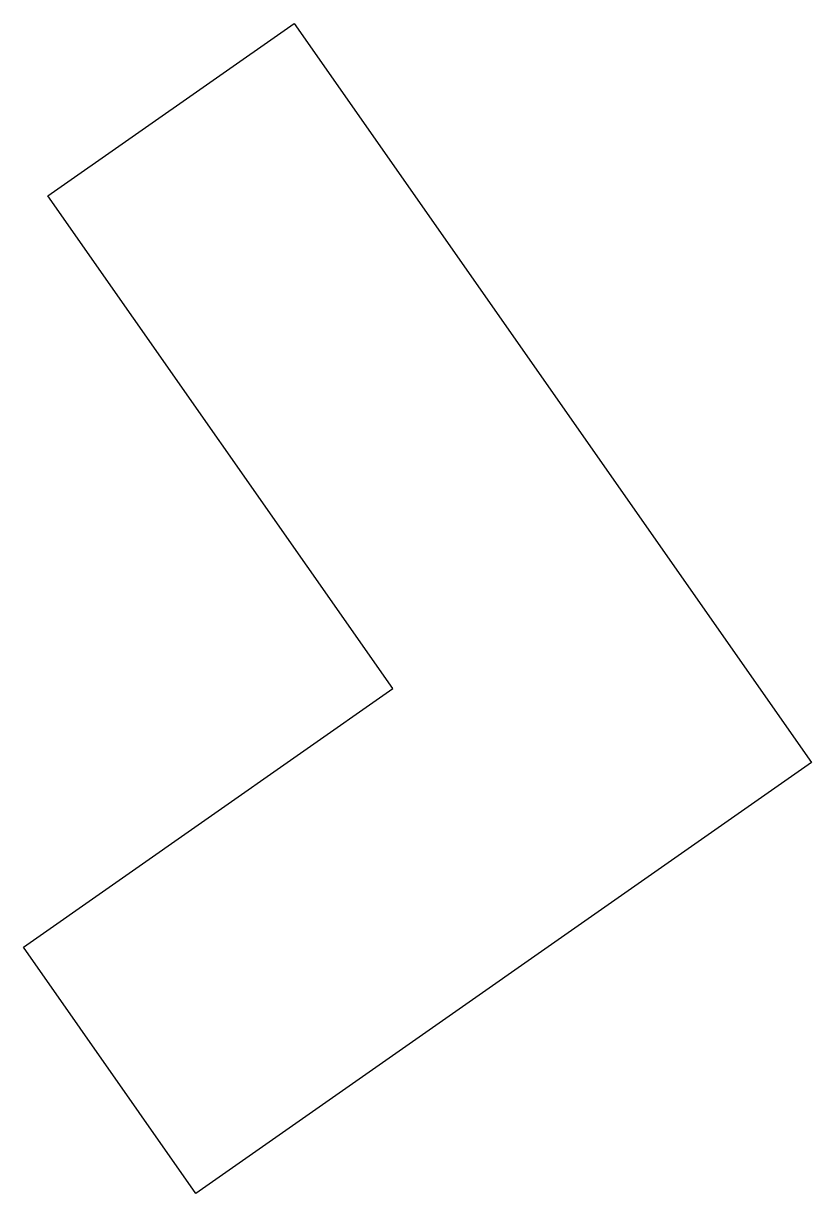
# Model space of a CAD drawing. Extents: x 16.1 to 26.5, y 5.9 to 21.5.
import ezdxf

# ---------------------------------------------------------------- set-up
doc = ezdxf.new("R2010")
doc.units = 0

msp = doc.modelspace()

# ---------------------------------------------------------------- linework, layer by layer
msp.add_lwpolyline([(26.548, 11.641), (18.357, 5.905), (16.063, 9.182), (20.978, 12.624), (16.389, 19.177), (19.666, 21.471)], close=True)

doc.saveas('drawing.dxf')
